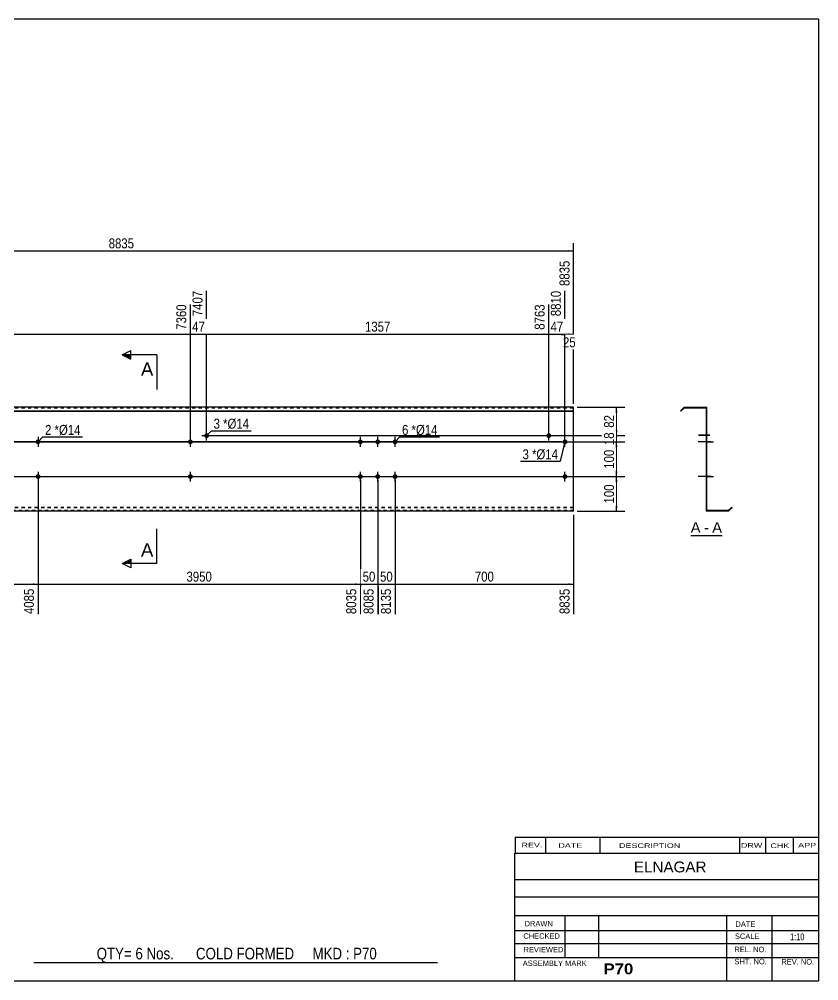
# Model space of a CAD drawing. Header units: millimetres. Extents: x -71 to 331, y -150 to 127.
# Drawn here: x 100.9 to 331.2, y -150.2 to 126.8 of the extents above; entities that cross this region are included whole.
import ezdxf

# ---------------------------------------------------------------- set-up
doc = ezdxf.new("R2010")
doc.units = ezdxf.units.MM
doc.linetypes.add('DXK_LINE_DOT1', pattern=[1.8814, 0.9407, -0.9407])
doc.styles.add('Arial', font='ARIAL.TTF', dxfattribs={"height": 0.2})
doc.styles.add('Arial Bold', font='ARIALBD.TTF', dxfattribs={"height": 0.2})
doc.styles.add('Arial Narrow', font='ARIALN.TTF', dxfattribs={"height": 0.2})

# ---------------------------------------------------------------- blocks, each defined once
blk = doc.blocks.new('Unknown-629086577-1853')
at = {"color": 5, "linetype": 'Continuous'}
for p, q in [((331.25, 126.75), (-68.75, 126.75)), ((-68.75, 126.75), (-68.75, -150.25)), ((331.25, -150.25), (331.25, 126.75)), ((-68.75, -150.25), (331.25, -150.25))]:
    blk.add_line(p, q, dxfattribs=at)
at = {"color": 174, "linetype": 'Continuous', "style": 'Arial'}
blk.add_text('Tekla structures', height=1.9102, rotation=90, dxfattribs=at).set_placement((-69.25, -149.75))
blk = doc.blocks.new('Unknown-629086577-12 - 1236')
at = {"color": 7, "linetype": 'Continuous'}
blk.add_line((294.35, -21.95), (303.38, -21.95), dxfattribs=at)
at = {"color": 0, "linetype": 'Continuous'}
blk.add_wipeout([(297.19, -21.2), (297.19, -18), (294.35, -18), (294.35, -21.2)], dxfattribs=at)
blk.add_wipeout([(299.57, -21.2), (299.57, -18), (298.15, -18), (298.15, -21.2)], dxfattribs=at)
at = {"color": 96, "linetype": 'Continuous', "style": 'Arial'}
blk.add_text('A', height=3.06, dxfattribs=at).set_placement((294.35, -21.2))
at = {"color": 0, "linetype": 'Continuous'}
blk.add_wipeout([(303.38, -21.2), (303.38, -18), (300.53, -18), (300.53, -21.2)], dxfattribs=at)
at = {"color": 96, "linetype": 'Continuous', "style": 'Arial'}
for s, p in [('A', (300.53, -21.2)), ('-', (298.15, -21.2))]:
    blk.add_text(s, height=3.06, dxfattribs=at).set_placement(p)
blk = doc.blocks.new('Bolt-629086577-1223 - 1203')
at = {"linetype": 'Continuous'}
blk.add_hatch(color=3, dxfattribs=at).paths.add_polyline_path([(154.18, 6.79, -1), (155.58, 6.79, -1)])
at = {"color": 3, "linetype": 'Continuous'}
for p, q in [((153.48, 6.79), (156.28, 6.79)), ((154.88, 5.39), (154.88, 8.19))]:
    blk.add_line(p, q, dxfattribs=at)
blk = doc.blocks.new('Part-629086577-1218 - 1203')
at = {"color": 2, "linetype": 'Continuous'}
for p, q in [((35.6, 15), (0, 15)), ((0, 15), (0, -15)), ((0, 13.94), (35.6, 13.94)), ((84.51, 15), (35.7, 15)), ((35.7, 13.94), (84.51, 13.94)), ((128.01, 15), (84.61, 15)), ((84.61, 13.94), (128.01, 13.94)), ((176.97, 15), (128.11, 15)), ((128.11, 13.94), (176.97, 13.94)), ((231.27, 15), (177.07, 15)), ((177.07, 13.94), (231.27, 13.94)), ((260.63, 15), (231.37, 15)), ((231.37, 13.94), (260.63, 13.94)), ((260.63, -15), (260.63, 15)), ((0, 13.8), (35.6, 13.8)), ((35.7, 13.8), (84.51, 13.8)), ((84.61, 13.8), (128.01, 13.8)), ((128.11, 13.8), (176.97, 13.8)), ((177.07, 13.8), (231.27, 13.8)), ((231.37, 13.8), (260.63, 13.8)), ((35.6, -15), (0, -15)), ((84.51, -15), (35.7, -15)), ((128.01, -15), (84.61, -15)), ((176.97, -15), (128.11, -15)), ((231.27, -15), (177.07, -15)), ((260.63, -15), (231.37, -15))]:
    blk.add_line(p, q, dxfattribs=at)
at = {"color": 7, "linetype": 'DXK_LINE_DOT1'}
for p, q in [((0, 14.8), (35.6, 14.8)), ((35.7, 14.8), (84.51, 14.8)), ((84.61, 14.8), (128.01, 14.8)), ((128.11, 14.8), (176.97, 14.8)), ((177.07, 14.8), (231.27, 14.8)), ((231.37, 14.8), (260.63, 14.8)), ((0, -13.8), (35.6, -13.8)), ((35.7, -13.8), (84.51, -13.8)), ((84.61, -13.8), (128.01, -13.8)), ((128.11, -13.8), (176.97, -13.8)), ((177.07, -13.8), (231.27, -13.8)), ((231.37, -13.8), (260.63, -13.8)), ((0, -13.94), (35.6, -13.94)), ((35.6, -14.8), (0, -14.8)), ((35.7, -13.94), (84.51, -13.94)), ((84.51, -14.8), (35.7, -14.8)), ((84.61, -13.94), (128.01, -13.94)), ((128.01, -14.8), (84.61, -14.8)), ((128.11, -13.94), (176.97, -13.94)), ((176.97, -14.8), (128.11, -14.8)), ((177.07, -13.94), (231.27, -13.94)), ((231.27, -14.8), (177.07, -14.8)), ((231.37, -13.94), (260.63, -13.94)), ((260.63, -14.8), (231.37, -14.8))]:
    blk.add_line(p, q, dxfattribs=at)
blk = doc.blocks.new('Bolt-629086577-1220 - 1203')
at = {"linetype": 'Continuous'}
for points in [[(198.47, 5, -1), (199.87, 5, -1)], [(203.47, 5, -1), (204.87, 5, -1)], [(208.47, 5, -1), (209.87, 5, -1)], [(198.47, -5, -1), (199.87, -5, -1)], [(203.47, -5, -1), (204.87, -5, -1)], [(208.47, -5, -1), (209.87, -5, -1)]]:
    blk.add_hatch(color=3, dxfattribs=at).paths.add_polyline_path(points)
at = {"color": 3, "linetype": 'Continuous'}
for p, q in [((199.17, 3.6), (199.17, 6.4)), ((204.17, 3.6), (204.17, 6.4)), ((209.17, 3.6), (209.17, 6.4)), ((197.77, 5), (200.57, 5)), ((202.77, 5), (205.57, 5)), ((207.77, 5), (210.57, 5)), ((197.77, -5), (200.57, -5)), ((199.17, -6.4), (199.17, -3.6)), ((202.77, -5), (205.57, -5)), ((204.17, -6.4), (204.17, -3.6)), ((207.77, -5), (210.57, -5)), ((209.17, -6.4), (209.17, -3.6))]:
    blk.add_line(p, q, dxfattribs=at)
blk = doc.blocks.new('Bolt-629086577-1221 - 1203')
at = {"linetype": 'Continuous'}
blk.add_hatch(color=3, dxfattribs=at).paths.add_polyline_path([(257.43, 5, -1), (258.83, 5, -1)])
at = {"color": 3, "linetype": 'Continuous'}
for p, q in [((258.13, 3.6), (258.13, 6.4)), ((256.73, 5), (259.53, 5))]:
    blk.add_line(p, q, dxfattribs=at)
blk = doc.blocks.new('Bolt-629086577-1222 - 1203')
at = {"linetype": 'Continuous'}
blk.add_hatch(color=3, dxfattribs=at).paths.add_polyline_path([(252.76, 6.79, -1), (254.16, 6.79, -1)])
at = {"color": 3, "linetype": 'Continuous'}
for p, q in [((252.06, 6.79), (254.86, 6.79)), ((253.46, 5.39), (253.46, 8.19))]:
    blk.add_line(p, q, dxfattribs=at)
blk = doc.blocks.new('Bolt-629086577-1224 - 1203')
at = {"linetype": 'Continuous'}
blk.add_hatch(color=3, dxfattribs=at).paths.add_polyline_path([(149.51, 5, -1), (150.91, 5, -1)])
at = {"color": 3, "linetype": 'Continuous'}
for p, q in [((150.21, 3.6), (150.21, 6.4)), ((148.81, 5), (151.61, 5))]:
    blk.add_line(p, q, dxfattribs=at)
blk = doc.blocks.new('Bolt-629086577-1226 - 1203')
at = {"linetype": 'Continuous'}
blk.add_hatch(color=3, dxfattribs=at).paths.add_polyline_path([(149.51, -5, -1), (150.91, -5, -1)])
at = {"color": 3, "linetype": 'Continuous'}
for p, q in [((148.81, -5), (151.61, -5)), ((150.21, -6.4), (150.21, -3.6))]:
    blk.add_line(p, q, dxfattribs=at)
blk = doc.blocks.new('Bolt-629086577-1227 - 1203')
at = {"linetype": 'Continuous'}
blk.add_hatch(color=3, dxfattribs=at).paths.add_polyline_path([(257.43, -5, -1), (258.83, -5, -1)])
at = {"color": 3, "linetype": 'Continuous'}
for p, q in [((256.73, -5), (259.53, -5)), ((258.13, -6.4), (258.13, -3.6))]:
    blk.add_line(p, q, dxfattribs=at)
blk = doc.blocks.new('Bolt-629086577-1230 - 1203')
at = {"linetype": 'Continuous'}
for points in [[(107.01, 5, -1), (105.61, 5, -1)], [(107.01, -5, -1), (105.61, -5, -1)]]:
    blk.add_hatch(color=3, dxfattribs=at).paths.add_polyline_path(points)
at = {"color": 3, "linetype": 'Continuous'}
for p, q in [((106.31, 6.4), (106.31, 3.6)), ((104.91, 5), (107.71, 5)), ((104.91, -5), (107.71, -5)), ((106.31, -3.6), (106.31, -6.4))]:
    blk.add_line(p, q, dxfattribs=at)
blk = doc.blocks.new('Bolt-629086577-1240 - 1236')
at = {"linetype": 'Continuous'}
for points in [[(298.76, 5.7), (298.76, 4.3), (298.96, 4.3), (298.96, 5.7)], [(298.76, 5.7), (298.76, 4.3), (298.96, 4.3), (298.96, 5.7)], [(298.76, 5.7), (298.76, 4.3), (298.96, 4.3), (298.96, 5.7)], [(298.76, -4.3), (298.76, -5.7), (298.96, -5.7), (298.96, -4.3)], [(298.76, -4.3), (298.76, -5.7), (298.96, -5.7), (298.96, -4.3)], [(298.76, -4.3), (298.76, -5.7), (298.96, -5.7), (298.96, -4.3)]]:
    blk.add_hatch(color=3, dxfattribs=at).paths.add_polyline_path(points)
at = {"color": 3, "linetype": 'Continuous'}
for p, q in [((298.96, 5.7), (298.76, 5.7)), ((298.96, 5.7), (298.76, 5.7)), ((298.96, 5.7), (298.76, 5.7)), ((300.26, 5), (296.46, 5)), ((300.26, 5), (296.46, 5)), ((300.26, 5), (296.46, 5)), ((298.96, 4.3), (298.76, 4.3)), ((298.96, 4.3), (298.76, 4.3)), ((298.96, 4.3), (298.76, 4.3)), ((300.26, -5), (296.46, -5)), ((300.26, -5), (296.46, -5)), ((300.26, -5), (296.46, -5)), ((298.96, -4.3), (298.76, -4.3)), ((298.96, -4.3), (298.76, -4.3)), ((298.96, -4.3), (298.76, -4.3)), ((298.96, -5.7), (298.76, -5.7)), ((298.96, -5.7), (298.76, -5.7)), ((298.96, -5.7), (298.76, -5.7))]:
    blk.add_line(p, q, dxfattribs=at)
blk = doc.blocks.new('Part-629086577-1238 - 1236')
at = {"color": 2, "linetype": 'Continuous'}
for p, q in [((292.46, 15), (291.4, 13.94)), ((291.4, 13.94), (291.54, 13.8)), ((291.54, 13.8), (292.54, 14.8)), ((292.46, 15), (298.96, 15)), ((292.54, 14.8), (298.76, 14.8)), ((298.76, 14.8), (298.76, -15)), ((298.96, -14.8), (298.96, 15)), ((306.18, -13.8), (305.18, -14.8)), ((306.32, -13.94), (306.18, -13.8)), ((305.26, -15), (298.76, -15)), ((305.18, -14.8), (298.96, -14.8)), ((305.26, -15), (306.32, -13.94))]:
    blk.add_line(p, q, dxfattribs=at)
blk = doc.blocks.new('Bolt-629086577-1239 - 1236')
at = {"linetype": 'Continuous'}
for points in [[(298.76, 5.7), (298.76, 4.3), (298.96, 4.3), (298.96, 5.7)], [(298.76, 5.7), (298.76, 4.3), (298.96, 4.3), (298.96, 5.7)], [(298.76, 5.7), (298.76, 4.3), (298.96, 4.3), (298.96, 5.7)], [(298.76, -4.3), (298.76, -5.7), (298.96, -5.7), (298.96, -4.3)], [(298.76, -4.3), (298.76, -5.7), (298.96, -5.7), (298.96, -4.3)], [(298.76, -4.3), (298.76, -5.7), (298.96, -5.7), (298.96, -4.3)]]:
    blk.add_hatch(color=3, dxfattribs=at).paths.add_polyline_path(points)
at = {"color": 3, "linetype": 'Continuous'}
for p, q in [((298.96, 5.7), (298.76, 5.7)), ((298.96, 5.7), (298.76, 5.7)), ((298.96, 5.7), (298.76, 5.7)), ((300.26, 5), (296.46, 5)), ((300.26, 5), (296.46, 5)), ((300.26, 5), (296.46, 5)), ((298.96, 4.3), (298.76, 4.3)), ((298.96, 4.3), (298.76, 4.3)), ((298.96, 4.3), (298.76, 4.3)), ((300.26, -5), (296.46, -5)), ((300.26, -5), (296.46, -5)), ((300.26, -5), (296.46, -5)), ((298.96, -4.3), (298.76, -4.3)), ((298.96, -4.3), (298.76, -4.3)), ((298.96, -4.3), (298.76, -4.3)), ((298.96, -5.7), (298.76, -5.7)), ((298.96, -5.7), (298.76, -5.7)), ((298.96, -5.7), (298.76, -5.7))]:
    blk.add_line(p, q, dxfattribs=at)
blk = doc.blocks.new('Bolt-629086577-1241 - 1236')
at = {"linetype": 'Continuous'}
blk.add_hatch(color=3, dxfattribs=at).paths.add_polyline_path([(298.76, 5.7), (298.76, 4.3), (298.96, 4.3), (298.96, 5.7)])
at = {"color": 3, "linetype": 'Continuous'}
for p, q in [((298.96, 5.7), (298.76, 5.7)), ((299.91, 5), (296.61, 5)), ((298.96, 4.3), (298.76, 4.3))]:
    blk.add_line(p, q, dxfattribs=at)
blk = doc.blocks.new('Bolt-629086577-1242 - 1236')
at = {"linetype": 'Continuous'}
blk.add_hatch(color=3, dxfattribs=at).paths.add_polyline_path([(298.76, 7.49), (298.76, 6.09), (298.96, 6.09), (298.96, 7.49)])
at = {"color": 3, "linetype": 'Continuous'}
for p, q in [((299.91, 6.79), (296.61, 6.79)), ((298.96, 7.49), (298.76, 7.49)), ((298.96, 6.09), (298.76, 6.09))]:
    blk.add_line(p, q, dxfattribs=at)
blk = doc.blocks.new('Bolt-629086577-1243 - 1236')
at = {"linetype": 'Continuous'}
blk.add_hatch(color=3, dxfattribs=at).paths.add_polyline_path([(298.76, 7.49), (298.76, 6.09), (298.96, 6.09), (298.96, 7.49)])
at = {"color": 3, "linetype": 'Continuous'}
for p, q in [((299.91, 6.79), (296.61, 6.79)), ((298.96, 7.49), (298.76, 7.49)), ((298.96, 6.09), (298.76, 6.09))]:
    blk.add_line(p, q, dxfattribs=at)
blk = doc.blocks.new('Bolt-629086577-1244 - 1236')
at = {"linetype": 'Continuous'}
blk.add_hatch(color=3, dxfattribs=at).paths.add_polyline_path([(298.76, 5.7), (298.76, 4.3), (298.96, 4.3), (298.96, 5.7)])
at = {"color": 3, "linetype": 'Continuous'}
for p, q in [((298.96, 5.7), (298.76, 5.7)), ((299.91, 5), (296.61, 5)), ((298.96, 4.3), (298.76, 4.3))]:
    blk.add_line(p, q, dxfattribs=at)
blk = doc.blocks.new('Bolt-629086577-1245 - 1236')
at = {"linetype": 'Continuous'}
blk.add_hatch(color=3, dxfattribs=at).paths.add_polyline_path([(298.76, 7.61), (298.76, 6.21), (298.96, 6.21), (298.96, 7.61)])
at = {"color": 3, "linetype": 'Continuous'}
for p, q in [((299.91, 6.91), (296.61, 6.91)), ((298.96, 7.61), (298.76, 7.61)), ((298.96, 6.21), (298.76, 6.21))]:
    blk.add_line(p, q, dxfattribs=at)
blk = doc.blocks.new('Bolt-629086577-1246 - 1236')
at = {"linetype": 'Continuous'}
blk.add_hatch(color=3, dxfattribs=at).paths.add_polyline_path([(298.76, -4.3), (298.76, -5.7), (298.96, -5.7), (298.96, -4.3)])
at = {"color": 3, "linetype": 'Continuous'}
for p, q in [((299.76, -5), (296.46, -5)), ((298.96, -4.3), (298.76, -4.3)), ((298.96, -5.7), (298.76, -5.7))]:
    blk.add_line(p, q, dxfattribs=at)
blk = doc.blocks.new('Bolt-629086577-1247 - 1236')
at = {"linetype": 'Continuous'}
blk.add_hatch(color=3, dxfattribs=at).paths.add_polyline_path([(298.76, -4.3), (298.76, -5.7), (298.96, -5.7), (298.96, -4.3)])
at = {"color": 3, "linetype": 'Continuous'}
for p, q in [((299.76, -5), (296.46, -5)), ((298.96, -4.3), (298.76, -4.3)), ((298.96, -5.7), (298.76, -5.7))]:
    blk.add_line(p, q, dxfattribs=at)
blk = doc.blocks.new('Bolt-629086577-1248 - 1236')
at = {"linetype": 'Continuous'}
blk.add_hatch(color=3, dxfattribs=at).paths.add_polyline_path([(298.76, 5.7), (298.76, 4.3), (298.96, 4.3), (298.96, 5.7)])
at = {"color": 3, "linetype": 'Continuous'}
for p, q in [((298.96, 5.7), (298.76, 5.7)), ((299.91, 5), (296.61, 5)), ((298.96, 4.3), (298.76, 4.3))]:
    blk.add_line(p, q, dxfattribs=at)
blk = doc.blocks.new('Bolt-629086577-1249 - 1236')
at = {"linetype": 'Continuous'}
blk.add_hatch(color=3, dxfattribs=at).paths.add_polyline_path([(298.96, -5.7), (298.96, -4.3), (298.76, -4.3), (298.76, -5.7)])
at = {"color": 3, "linetype": 'Continuous'}
for p, q in [((298.96, -4.3), (298.76, -4.3)), ((299.76, -5), (298.76, -5)), ((298.96, -5.7), (298.76, -5.7))]:
    blk.add_line(p, q, dxfattribs=at)
blk = doc.blocks.new('Bolt-629086577-1250 - 1236')
at = {"linetype": 'Continuous'}
for points in [[(298.96, 4.3), (298.96, 5.7), (298.76, 5.7), (298.76, 4.3)], [(298.96, -5.7), (298.96, -4.3), (298.76, -4.3), (298.76, -5.7)]]:
    blk.add_hatch(color=3, dxfattribs=at).paths.add_polyline_path(points)
at = {"color": 3, "linetype": 'Continuous'}
for p, q in [((298.76, 5.7), (298.96, 5.7)), ((298.76, 5), (300.96, 5)), ((298.76, 4.3), (298.96, 4.3)), ((298.76, -4.3), (298.96, -4.3)), ((298.76, -5), (300.96, -5)), ((298.76, -5.7), (298.96, -5.7))]:
    blk.add_line(p, q, dxfattribs=at)
blk = doc.blocks.new('StraightDimension-629086577-1328 - 1203')
at = {"linetype": 'Continuous'}
for points in [[(272.75, 13.5), (273, 15), (273.25, 13.5)], [(273.25, 8.29), (273, 6.79), (272.75, 8.29)]]:
    blk.add_hatch(color=7, dxfattribs=at).paths.add_polyline_path(points)
at = {"color": 7, "linetype": 'Continuous'}
for p, q in [((261.63, 15), (275.4, 15)), ((273, 6.79), (273, 15)), ((155.88, 6.79), (275.4, 6.79))]:
    blk.add_line(p, q, dxfattribs=at)
at = {"color": 0}
blk.add_wipeout([(272.85, 13.32), (268.65, 13.32), (268.65, 8.47), (272.85, 8.47)], dxfattribs=at)
at = {"color": 3, "style": 'Arial Narrow'}
blk.add_text('82', height=2.863, rotation=90.0002, dxfattribs=at).set_placement((272.25, 9.07))
blk = doc.blocks.new('StraightDimension-629086577-1365 - 1203')
at = {"linetype": 'Continuous'}
for points in [[(-11.75, 8.41), (-12, 6.91), (-12.25, 8.41)], [(-12.25, 3.5), (-12, 5), (-11.75, 3.5)]]:
    blk.add_hatch(color=7, dxfattribs=at).paths.add_polyline_path(points)
at = {"color": 7, "linetype": 'Continuous'}
for p, q in [((56.79, 6.91), (-14.25, 6.91)), ((-12, 5), (-12, 6.91)), ((257.13, 5), (-14.25, 5))]:
    blk.add_line(p, q, dxfattribs=at)
at = {"color": 0}
blk.add_wipeout([(-12.15, 8.38), (-16.35, 8.38), (-16.35, 3.53), (-12.15, 3.53)], dxfattribs=at)
at = {"color": 3, "style": 'Arial Narrow'}
blk.add_text('19', height=2.863, rotation=90.0002, dxfattribs=at).set_placement((-12.75, 4.13))
blk = doc.blocks.new('StraightDimension-629086577-1264 - 1203')
at = {"linetype": 'Continuous'}
blk.add_hatch(color=7, dxfattribs=at).paths.add_polyline_path([(197.67, -35.75), (199.17, -36), (197.67, -36.25)])
at = {"color": 7, "linetype": 'Continuous'}
for p, q in [((106.31, -6), (106.31, -44.61)), ((199.17, -6), (199.17, -44.61)), ((106.31, -36), (199.17, -36))]:
    blk.add_line(p, q, dxfattribs=at)
at = {"color": 0}
blk.add_wipeout([(157, -35.85), (157, -31.65), (148.48, -31.65), (148.48, -35.85)], dxfattribs=at)
at = {"color": 0, "linetype": 'Continuous'}
blk.add_wipeout([(198.57, -36.7), (194.37, -36.7), (194.37, -45.21), (198.57, -45.21)], dxfattribs=at)
at = {"color": 3, "style": 'Arial Narrow'}
blk.add_text('3950', height=2.863, dxfattribs=at).set_placement((149.08, -35.25))
at = {"color": 3, "linetype": 'Continuous', "style": 'Arial Narrow'}
blk.add_text('8035', height=2.863, rotation=90.0002, dxfattribs=at).set_placement((197.97, -44.61))
blk = doc.blocks.new('StraightDimension-629086577-1261 - 1203')
at = {"linetype": 'Continuous'}
blk.add_hatch(color=7, dxfattribs=at).paths.add_polyline_path([(259.13, -35.75), (260.63, -36), (259.13, -36.25)])
at = {"color": 7, "linetype": 'Continuous'}
for p, q in [((209.17, -6), (209.17, -44.61)), ((260.63, -16), (260.63, -44.61)), ((209.17, -36), (260.63, -36))]:
    blk.add_line(p, q, dxfattribs=at)
at = {"color": 0}
blk.add_wipeout([(238.24, -35.85), (238.24, -31.65), (231.56, -31.65), (231.56, -35.85)], dxfattribs=at)
at = {"color": 0, "linetype": 'Continuous'}
blk.add_wipeout([(260.03, -36.7), (255.83, -36.7), (255.83, -45.21), (260.03, -45.21)], dxfattribs=at)
at = {"color": 3, "style": 'Arial Narrow'}
blk.add_text('700', height=2.863, dxfattribs=at).set_placement((232.16, -35.25))
at = {"color": 3, "linetype": 'Continuous', "style": 'Arial Narrow'}
blk.add_text('8835', height=2.863, rotation=90.0002, dxfattribs=at).set_placement((259.43, -44.61))
blk = doc.blocks.new('StraightDimension-629086577-1262 - 1203')
at = {"linetype": 'Continuous'}
blk.add_hatch(color=7, dxfattribs=at).paths.add_polyline_path([(207.67, -35.75), (209.17, -36), (207.67, -36.25)])
at = {"color": 7, "linetype": 'Continuous'}
for p, q in [((204.17, -6), (204.17, -44.61)), ((209.17, -6), (209.17, -44.61)), ((204.17, -36), (209.17, -36))]:
    blk.add_line(p, q, dxfattribs=at)
at = {"color": 0}
blk.add_wipeout([(209.1, -35.85), (209.1, -31.65), (204.24, -31.65), (204.24, -35.85)], dxfattribs=at)
at = {"color": 3, "style": 'Arial Narrow'}
blk.add_text('50', height=2.863, dxfattribs=at).set_placement((204.84, -35.25))
at = {"color": 0, "linetype": 'Continuous'}
blk.add_wipeout([(208.57, -36.7), (204.37, -36.7), (204.37, -45.21), (208.57, -45.21)], dxfattribs=at)
at = {"color": 3, "linetype": 'Continuous', "style": 'Arial Narrow'}
blk.add_text('8135', height=2.863, rotation=90.0002, dxfattribs=at).set_placement((207.97, -44.61))
blk = doc.blocks.new('StraightDimension-629086577-1376 - 1203')
at = {"linetype": 'Continuous'}
for points in [[(1.5, 59.75), (0, 60), (1.5, 60.25)], [(259.13, 60.25), (260.63, 60), (259.13, 59.75)]]:
    blk.add_hatch(color=7, dxfattribs=at).paths.add_polyline_path(points)
at = {"color": 7, "linetype": 'Continuous'}
for p, q in [((0, 16), (0, 62.25)), ((260.63, 16), (260.63, 62.25)), ((0, 60), (260.63, 60))]:
    blk.add_line(p, q, dxfattribs=at)
at = {"color": 0}
blk.add_wipeout([(134.57, 60.15), (134.57, 64.35), (126.06, 64.35), (126.06, 60.15)], dxfattribs=at)
at = {"color": 3, "style": 'Arial Narrow'}
blk.add_text('8835', height=2.863, dxfattribs=at).set_placement((126.66, 60.75))
blk = doc.blocks.new('StraightDimension-629086577-1263 - 1203')
at = {"linetype": 'Continuous'}
blk.add_hatch(color=7, dxfattribs=at).paths.add_polyline_path([(202.67, -35.75), (204.17, -36), (202.67, -36.25)])
at = {"color": 7, "linetype": 'Continuous'}
for p, q in [((199.17, -6), (199.17, -44.61)), ((204.17, -6), (204.17, -44.61)), ((199.17, -36), (204.17, -36))]:
    blk.add_line(p, q, dxfattribs=at)
at = {"color": 0}
blk.add_wipeout([(204.1, -35.85), (204.1, -31.65), (199.24, -31.65), (199.24, -35.85)], dxfattribs=at)
at = {"color": 3, "style": 'Arial Narrow'}
blk.add_text('50', height=2.863, dxfattribs=at).set_placement((199.84, -35.25))
at = {"color": 0, "linetype": 'Continuous'}
blk.add_wipeout([(203.57, -36.7), (199.37, -36.7), (199.37, -45.21), (203.57, -45.21)], dxfattribs=at)
at = {"color": 3, "linetype": 'Continuous', "style": 'Arial Narrow'}
blk.add_text('8085', height=2.863, rotation=90.0002, dxfattribs=at).set_placement((202.97, -44.61))
blk = doc.blocks.new('StraightDimension-629086577-1265 - 1203')
at = {"linetype": 'Continuous'}
blk.add_hatch(color=7, dxfattribs=at).paths.add_polyline_path([(104.81, -35.75), (106.31, -36), (104.81, -36.25)])
at = {"color": 7, "linetype": 'Continuous'}
for p, q in [((62.41, 4), (62.41, -42.78)), ((106.31, -6), (106.31, -44.61)), ((62.41, -36), (106.31, -36))]:
    blk.add_line(p, q, dxfattribs=at)
at = {"color": 0}
blk.add_wipeout([(88.62, -35.85), (88.62, -31.65), (80.11, -31.65), (80.11, -35.85)], dxfattribs=at)
at = {"color": 0, "linetype": 'Continuous'}
blk.add_wipeout([(105.71, -36.7), (101.51, -36.7), (101.51, -45.21), (105.71, -45.21)], dxfattribs=at)
at = {"color": 3, "style": 'Arial Narrow'}
blk.add_text('3325', height=2.863, dxfattribs=at).set_placement((80.71, -35.25))
at = {"color": 3, "linetype": 'Continuous', "style": 'Arial Narrow'}
blk.add_text('4085', height=2.863, rotation=90.0002, dxfattribs=at).set_placement((105.11, -44.61))
blk = doc.blocks.new('StraightDimension-629086577-1331 - 1203')
at = {"linetype": 'Continuous'}
for points in [[(272.75, -6.5), (273, -5), (273.25, -6.5)], [(273.25, -13.5), (273, -15), (272.75, -13.5)]]:
    blk.add_hatch(color=7, dxfattribs=at).paths.add_polyline_path(points)
at = {"color": 7, "linetype": 'Continuous'}
for p, q in [((14.5, -5), (275.4, -5)), ((273, -15), (273, -5)), ((261.63, -15), (275.4, -15))]:
    blk.add_line(p, q, dxfattribs=at)
at = {"color": 0}
blk.add_wipeout([(272.85, -6.66), (268.65, -6.66), (268.65, -13.34), (272.85, -13.34)], dxfattribs=at)
at = {"color": 3, "style": 'Arial Narrow'}
blk.add_text('100', height=2.863, rotation=90.0002, dxfattribs=at).set_placement((272.25, -12.74))
blk = doc.blocks.new('StraightDimension-629086577-1304 - 1203')
at = {"linetype": 'Continuous'}
blk.add_hatch(color=7, dxfattribs=at).paths.add_polyline_path([(259.13, 36.25), (260.63, 36), (259.13, 35.75)])
at = {"color": 7, "linetype": 'Continuous'}
for p, q in [((260.63, 16), (260.63, 57.21)), ((258.13, 6), (258.13, 48.51)), ((258.13, 36), (260.63, 36))]:
    blk.add_line(p, q, dxfattribs=at)
at = {"color": 0, "linetype": 'Continuous'}
blk.add_wipeout([(260.03, 57.81), (255.83, 57.81), (255.83, 49.3), (260.03, 49.3)], dxfattribs=at)
at = {"color": 0}
blk.add_wipeout([(261.81, 31.65), (261.81, 35.85), (256.95, 35.85), (256.95, 31.65)], dxfattribs=at)
at = {"color": 3, "linetype": 'Continuous', "style": 'Arial Narrow'}
blk.add_text('8835', height=2.863, rotation=90.0002, dxfattribs=at).set_placement((259.43, 49.9))
at = {"color": 3, "style": 'Arial Narrow'}
blk.add_text('25', height=2.863, dxfattribs=at).set_placement((257.55, 32.25))
blk = doc.blocks.new('StraightDimension-629086577-1305 - 1203')
at = {"linetype": 'Continuous'}
blk.add_hatch(color=7, dxfattribs=at).paths.add_polyline_path([(256.63, 36.25), (258.13, 36), (256.63, 35.75)])
at = {"color": 7, "linetype": 'Continuous'}
for p, q in [((258.13, 6), (258.13, 48.51)), ((253.46, 7.79), (253.46, 44.61)), ((253.46, 36), (258.13, 36))]:
    blk.add_line(p, q, dxfattribs=at)
at = {"color": 0}
blk.add_wipeout([(258.23, 36.15), (258.23, 40.35), (253.37, 40.35), (253.37, 36.15)], dxfattribs=at)
at = {"color": 0, "linetype": 'Continuous'}
blk.add_wipeout([(257.53, 49.11), (253.33, 49.11), (253.33, 40.6), (257.53, 40.6)], dxfattribs=at)
at = {"color": 3, "linetype": 'Continuous', "style": 'Arial Narrow'}
blk.add_text('8810', height=2.863, rotation=90.0002, dxfattribs=at).set_placement((256.93, 41.2))
at = {"color": 3, "style": 'Arial Narrow'}
blk.add_text('47', height=2.863, dxfattribs=at).set_placement((253.97, 36.75))
blk = doc.blocks.new('StraightDimension-629086577-1306 - 1203')
at = {"linetype": 'Continuous'}
blk.add_hatch(color=7, dxfattribs=at).paths.add_polyline_path([(251.96, 36.25), (253.46, 36), (251.96, 35.75)])
at = {"color": 7, "linetype": 'Continuous'}
for p, q in [((154.88, 7.79), (154.88, 48.51)), ((253.46, 7.79), (253.46, 44.61)), ((154.88, 36), (253.46, 36))]:
    blk.add_line(p, q, dxfattribs=at)
at = {"color": 0, "linetype": 'Continuous'}
blk.add_wipeout([(252.86, 45.21), (248.66, 45.21), (248.66, 36.7), (252.86, 36.7)], dxfattribs=at)
at = {"color": 0}
blk.add_wipeout([(208.43, 36.15), (208.43, 40.35), (199.91, 40.35), (199.91, 36.15)], dxfattribs=at)
at = {"color": 3, "linetype": 'Continuous', "style": 'Arial Narrow'}
blk.add_text('8763', height=2.863, rotation=90.0002, dxfattribs=at).set_placement((252.26, 37.3))
at = {"color": 3, "style": 'Arial Narrow'}
blk.add_text('1357', height=2.863, dxfattribs=at).set_placement((200.51, 36.75))
blk = doc.blocks.new('StraightDimension-629086577-1307 - 1203')
at = {"linetype": 'Continuous'}
blk.add_hatch(color=7, dxfattribs=at).paths.add_polyline_path([(153.38, 36.25), (154.88, 36), (153.38, 35.75)])
at = {"color": 7, "linetype": 'Continuous'}
for p, q in [((154.88, 7.79), (154.88, 48.51)), ((150.21, 6), (150.21, 44.61)), ((150.21, 36), (154.88, 36))]:
    blk.add_line(p, q, dxfattribs=at)
at = {"color": 0}
blk.add_wipeout([(154.97, 36.15), (154.97, 40.35), (150.11, 40.35), (150.11, 36.15)], dxfattribs=at)
at = {"color": 0, "linetype": 'Continuous'}
blk.add_wipeout([(154.28, 49.11), (150.08, 49.11), (150.08, 40.6), (154.28, 40.6)], dxfattribs=at)
at = {"color": 3, "linetype": 'Continuous', "style": 'Arial Narrow'}
blk.add_text('7407', height=2.863, rotation=90.0002, dxfattribs=at).set_placement((153.68, 41.2))
at = {"color": 3, "style": 'Arial Narrow'}
blk.add_text('47', height=2.863, dxfattribs=at).set_placement((150.71, 36.75))
blk = doc.blocks.new('StraightDimension-629086577-1308 - 1203')
at = {"linetype": 'Continuous'}
blk.add_hatch(color=7, dxfattribs=at).paths.add_polyline_path([(148.71, 36.25), (150.21, 36), (148.71, 35.75)])
at = {"color": 7, "linetype": 'Continuous'}
for p, q in [((150.21, 6), (150.21, 44.61)), ((0, 16), (0, 39.13)), ((0, 36), (150.21, 36))]:
    blk.add_line(p, q, dxfattribs=at)
at = {"color": 0, "linetype": 'Continuous'}
for points in [[(149.61, 45.21), (145.41, 45.21), (145.41, 36.7), (149.61, 36.7)], [(-0.6, 39.73), (-4.8, 39.73), (-4.8, 36.7), (-0.6, 36.7)]]:
    blk.add_wipeout(points, dxfattribs=at)
at = {"color": 0}
blk.add_wipeout([(79.36, 36.15), (79.36, 40.35), (70.85, 40.35), (70.85, 36.15)], dxfattribs=at)
at = {"color": 3, "linetype": 'Continuous', "style": 'Arial Narrow'}
for s, height, p in [('7360', 2.863, (149.01, 37.3)), ('0', 2.86, (-1.2, 37.3))]:
    blk.add_text(s, height=height, rotation=90.0002, dxfattribs=at).set_placement(p)
at = {"color": 3, "style": 'Arial Narrow'}
blk.add_text('7360', height=2.863, dxfattribs=at).set_placement((71.45, 36.75))
blk = doc.blocks.new('StraightDimension-629086577-1329 - 1203')
at = {"linetype": 'Continuous'}
for points in [[(273.25, 8.29), (273, 6.79), (272.75, 8.29)], [(272.75, 3.5), (273, 5), (273.25, 3.5)]]:
    blk.add_hatch(color=7, dxfattribs=at).paths.add_polyline_path(points)
at = {"color": 7, "linetype": 'Continuous'}
for p, q in [((155.88, 6.79), (275.4, 6.79)), ((273, 5), (273, 6.79)), ((14.5, 5), (275.4, 5))]:
    blk.add_line(p, q, dxfattribs=at)
at = {"color": 0}
blk.add_wipeout([(272.85, 8.32), (268.65, 8.32), (268.65, 3.47), (272.85, 3.47)], dxfattribs=at)
at = {"color": 3, "style": 'Arial Narrow'}
blk.add_text('18', height=2.863, rotation=90.0002, dxfattribs=at).set_placement((272.25, 4.07))
blk = doc.blocks.new('StraightDimension-629086577-1330 - 1203')
at = {"linetype": 'Continuous'}
for points in [[(272.75, 3.5), (273, 5), (273.25, 3.5)], [(273.25, -3.5), (273, -5), (272.75, -3.5)]]:
    blk.add_hatch(color=7, dxfattribs=at).paths.add_polyline_path(points)
at = {"color": 7, "linetype": 'Continuous'}
for p, q in [((14.5, 5), (275.4, 5)), ((273, -5), (273, 5)), ((14.5, -5), (275.4, -5))]:
    blk.add_line(p, q, dxfattribs=at)
at = {"color": 0}
blk.add_wipeout([(272.85, 3.34), (268.65, 3.34), (268.65, -3.34), (272.85, -3.34)], dxfattribs=at)
at = {"color": 3, "style": 'Arial Narrow'}
blk.add_text('100', height=2.863, rotation=90.0002, dxfattribs=at).set_placement((272.25, -2.74))
blk = doc.blocks.new('StraightDimension-629086577-1366 - 1203')
at = {"linetype": 'Continuous'}
for points in [[(-12.25, 3.5), (-12, 5), (-11.75, 3.5)], [(-11.75, -13.5), (-12, -15), (-12.25, -13.5)]]:
    blk.add_hatch(color=7, dxfattribs=at).paths.add_polyline_path(points)
at = {"color": 7, "linetype": 'Continuous'}
for p, q in [((257.13, 5), (-14.25, 5)), ((-12, -15), (-12, 5)), ((-1, -15), (-14.25, -15))]:
    blk.add_line(p, q, dxfattribs=at)
at = {"color": 0}
blk.add_wipeout([(-12.15, -1.66), (-16.35, -1.66), (-16.35, -8.34), (-12.15, -8.34)], dxfattribs=at)
at = {"color": 3, "style": 'Arial Narrow'}
blk.add_text('200', height=2.863, rotation=90.0002, dxfattribs=at).set_placement((-12.75, -7.74))
blk = doc.blocks.new('CBS_CALLOFF-629086577-1901')
at = {"color": 7, "linetype": 'Continuous'}
blk.add_line((105.13, -144.98), (221.36, -145), dxfattribs=at)
at = {"color": 3, "linetype": 'Continuous', "style": 'Arial Narrow'}
blk.add_text('QTY= 6 Nos.      COLD FORMED     MKD : P70', height=3.3405, dxfattribs=at).set_placement((123.2, -144.09))
blk = doc.blocks.new('CBS_NAME_BLOG-629086577-1902')
at = {"color": 7, "linetype": 'Continuous'}
for p, q in [((243.66, -113.5), (331.18, -113.5)), ((243.66, -150.21), (243.66, -113.5)), ((243.66, -121.04), (331.18, -121.04)), ((243.73, -126.09), (331.25, -126.09)), ((243.66, -131.46), (331.18, -131.46)), ((258.18, -143.57), (258.18, -131.47)), ((267.87, -143.54), (267.87, -131.47)), ((304.78, -150.21), (304.78, -131.48)), ((317.83, -150.21), (317.83, -131.47)), ((243.67, -135.76), (331.25, -135.74)), ((243.66, -139.51), (331.18, -139.51)), ((243.66, -143.55), (331.18, -143.55)), ((243.66, -150.25), (331.25, -150.25))]:
    blk.add_line(p, q, dxfattribs=at)
at = {"color": 3, "linetype": 'Continuous', "style": 'Arial'}
blk.add_text('ELNAGAR', height=3.133, dxfattribs=at).set_placement((277.98, -119.03))
at = {"color": 3, "linetype": 'Continuous'}
for s, height, style, width, p in [('DRAWN', 1.566, 'Arial', 0.9, (246.49, -134.57)), ('DATE', 1.566, 'Arial', 0.9, (307.25, -134.73)), ('CHECKED', 1.566, 'Arial', 0.9, (246.14, -138.14)), ('SCALE', 1.566, 'Arial', 0.9, (307.1, -138.21)), ('1:10', 1.957, 'Arial Narrow', 0.9, (322.99, -138.57)), ('REVIEWED', 1.566, 'Arial', 0.9, (246.18, -142.06)), ('REL. NO.', 1.566, 'Arial', 0.9, (306.96, -142.01)), ('SHT. NO.', 1.566, 'Arial', 0.9, (306.96, -145.48)), ('REV. NO.', 1.566, 'Arial', 0.9, (320.48, -145.57)), ('ASSEMBLY MARK', 1.5663, 'Arial', 0.9, (245.96, -145.99)), ('P70', 3.131, 'Arial Bold', 1.1, (269.24, -148.39))]:
    blk.add_text(s, height=height, dxfattribs=dict(at, style=style, width=width)).set_placement(p)
blk = doc.blocks.new('CBS_REVISION-629086577-1903')
at = {"color": 7, "linetype": 'Continuous'}
for p, q in [((243.74, -108.87), (331.24, -108.87)), ((243.74, -108.87), (243.74, -113.5)), ((252.54, -108.87), (252.54, -113.5)), ((268.13, -108.87), (268.13, -113.44)), ((308.39, -108.87), (308.39, -113.5)), ((315.93, -108.87), (315.93, -113.5)), ((323.88, -108.87), (323.88, -113.5)), ((243.74, -113.5), (331.24, -113.5))]:
    blk.add_line(p, q, dxfattribs=at)
at = {"color": 7, "style": 'Arial Narrow', "width": 1.7}
for s, height, p in [('REV.', 1.326, (245.6, -111.82)), ('DATE', 1.326, (256.23, -111.94)), ('DESCRIPTION', 1.3257, (273.71, -111.99)), ('DRW', 1.326, (308.82, -111.93)), ('CHK', 1.326, (317.31, -112.02)), ('APP', 1.326, (325.31, -111.87))]:
    blk.add_text(s, height=height, dxfattribs=at).set_placement(p)
blk = doc.blocks.new('Mark-629086577-1410 - 1203')
at = {"color": 0}
blk.add_wipeout([(110.15, 7.01), (110.15, 10.01), (108.32, 10.01), (108.32, 7.01)], dxfattribs=at)
blk.add_wipeout([(110.15, 7.01), (110.15, 10.01), (108.32, 10.01), (108.32, 7.01)], dxfattribs=at)
at = {"color": 7, "linetype": 'Continuous'}
blk.add_line((106.31, 5), (107.72, 6.41), dxfattribs=at)
at = {"color": 0}
blk.add_wipeout([(112.33, 7.01), (112.33, 10.01), (111.05, 10.01), (111.05, 7.01)], dxfattribs=at)
blk.add_wipeout([(112.33, 7.01), (112.33, 10.01), (111.05, 10.01), (111.05, 7.01)], dxfattribs=at)
at = {"color": 3, "style": 'Arial Narrow'}
blk.add_text('2', height=2.86, dxfattribs=at).set_placement((108.32, 7.01))
at = {"color": 0}
blk.add_wipeout([(118.54, 7.01), (118.54, 10.01), (112.33, 10.01), (112.33, 7.01)], dxfattribs=at)
blk.add_wipeout([(118.54, 7.01), (118.54, 10.01), (112.33, 10.01), (112.33, 7.01)], dxfattribs=at)
at = {"color": 7, "linetype": 'Continuous'}
blk.add_line((107.72, 6.41), (119.14, 6.41), dxfattribs=at)
at = {"color": 3, "style": 'Arial Narrow'}
for s, height, p in [('*', 2.86, (111.05, 7.01)), ('Ø14', 2.863, (112.33, 7.01))]:
    blk.add_text(s, height=height, dxfattribs=at).set_placement(p)
blk = doc.blocks.new('Mark-629086577-1408 - 1203')
at = {"color": 0}
blk.add_wipeout([(213.01, 7.01), (213.01, 10.01), (211.18, 10.01), (211.18, 7.01)], dxfattribs=at)
blk.add_wipeout([(213.01, 7.01), (213.01, 10.01), (211.18, 10.01), (211.18, 7.01)], dxfattribs=at)
at = {"color": 7, "linetype": 'Continuous'}
blk.add_line((209.17, 5), (210.58, 6.41), dxfattribs=at)
at = {"color": 0}
blk.add_wipeout([(215.19, 7.01), (215.19, 10.01), (213.91, 10.01), (213.91, 7.01)], dxfattribs=at)
blk.add_wipeout([(215.19, 7.01), (215.19, 10.01), (213.91, 10.01), (213.91, 7.01)], dxfattribs=at)
at = {"color": 3, "style": 'Arial Narrow'}
blk.add_text('6', height=2.86, dxfattribs=at).set_placement((211.18, 7.01))
at = {"color": 0}
blk.add_wipeout([(221.4, 7.01), (221.4, 10.01), (215.19, 10.01), (215.19, 7.01)], dxfattribs=at)
blk.add_wipeout([(221.4, 7.01), (221.4, 10.01), (215.19, 10.01), (215.19, 7.01)], dxfattribs=at)
at = {"color": 7, "linetype": 'Continuous'}
blk.add_line((210.58, 6.41), (222, 6.41), dxfattribs=at)
at = {"color": 3, "style": 'Arial Narrow'}
for s, height, p in [('*', 2.86, (213.91, 7.01)), ('Ø14', 2.863, (215.19, 7.01))]:
    blk.add_text(s, height=height, dxfattribs=at).set_placement(p)
blk = doc.blocks.new('SectionMark-629086577-1259 - 1203')
at = {"linetype": 'Continuous'}
for points in [[(133.01, 30.05), (133.01, 28.8), (130.51, 30.05)], [(133.01, -28.8), (133.01, -30.05), (130.51, -30.05)]]:
    blk.add_hatch(color=30, dxfattribs=at).paths.add_polyline_path(points)
at = {"color": 30, "linetype": 'Continuous'}
for p, q in [((130.51, 30.05), (133.01, 31.3)), ((133.01, 28.8), (133.01, 31.3)), ((140.51, 30.05), (130.51, 30.05)), ((130.51, 30.05), (133.01, 28.8)), ((130.51, -30.05), (133.01, -28.8)), ((140.51, -30.05), (130.51, -30.05)), ((133.01, -31.3), (130.51, -30.05)), ((133.01, -28.8), (133.01, -31.3))]:
    blk.add_line(p, q, dxfattribs=at)
at = {"color": 0, "linetype": 'Continuous'}
for points in [[(139.51, 24.05), (139.51, 28.05), (135.96, 28.05), (135.96, 24.05)], [(139.51, -28.05), (139.51, -24.05), (135.96, -24.05), (135.96, -28.05)]]:
    blk.add_wipeout(points, dxfattribs=at)
at = {"color": 30, "linetype": 'Continuous'}
for p, q in [((140.51, 30.05), (140.51, 20.05)), ((140.51, -30.05), (140.51, -20.05))]:
    blk.add_line(p, q, dxfattribs=at)
at = {"color": 96, "linetype": 'Continuous', "style": 'Arial'}
for p in [(135.96, 24.05), (135.96, -28.05)]:
    blk.add_text('A', height=3.82, dxfattribs=at).set_placement(p)
blk = doc.blocks.new('MarkSet-629086577-1391 - 1203')
at = {"color": 0}
blk.add_wipeout([(247.73, -0.01), (247.73, 2.99), (245.9, 2.99), (245.9, -0.01)], dxfattribs=at)
blk.add_wipeout([(247.73, -0.01), (247.73, 2.99), (245.9, 2.99), (245.9, -0.01)], dxfattribs=at)
blk.add_wipeout([(249.9, -0.01), (249.9, 2.99), (248.63, 2.99), (248.63, -0.01)], dxfattribs=at)
blk.add_wipeout([(249.9, -0.01), (249.9, 2.99), (248.63, 2.99), (248.63, -0.01)], dxfattribs=at)
at = {"color": 3, "style": 'Arial Narrow'}
blk.add_text('3', height=2.86, dxfattribs=at).set_placement((245.9, -0.01))
at = {"color": 0}
blk.add_wipeout([(256.12, -0.01), (256.12, 2.99), (249.9, 2.99), (249.9, -0.01)], dxfattribs=at)
blk.add_wipeout([(256.12, -0.01), (256.12, 2.99), (249.9, 2.99), (249.9, -0.01)], dxfattribs=at)
at = {"color": 7, "linetype": 'Continuous'}
for p in [(258.13, 5), (245.3, -0.61)]:
    blk.add_line(p, (256.72, -0.61), dxfattribs=at)
at = {"color": 3, "style": 'Arial Narrow'}
for s, height, p in [('*', 2.86, (248.63, -0.01)), ('Ø14', 2.863, (249.9, -0.01))]:
    blk.add_text(s, height=height, dxfattribs=at).set_placement(p)
blk = doc.blocks.new('MarkSet-629086577-1398 - 1203')
at = {"color": 0}
blk.add_wipeout([(158.72, 8.8), (158.72, 11.8), (156.89, 11.8), (156.89, 8.8)], dxfattribs=at)
blk.add_wipeout([(158.72, 8.8), (158.72, 11.8), (156.89, 11.8), (156.89, 8.8)], dxfattribs=at)
at = {"color": 7, "linetype": 'Continuous'}
blk.add_line((154.88, 6.79), (156.29, 8.2), dxfattribs=at)
at = {"color": 0}
blk.add_wipeout([(160.9, 8.8), (160.9, 11.8), (159.62, 11.8), (159.62, 8.8)], dxfattribs=at)
blk.add_wipeout([(160.9, 8.8), (160.9, 11.8), (159.62, 11.8), (159.62, 8.8)], dxfattribs=at)
at = {"color": 3, "style": 'Arial Narrow'}
blk.add_text('3', height=2.86, dxfattribs=at).set_placement((156.89, 8.8))
at = {"color": 0}
blk.add_wipeout([(167.11, 8.8), (167.11, 11.8), (160.9, 11.8), (160.9, 8.8)], dxfattribs=at)
blk.add_wipeout([(167.11, 8.8), (167.11, 11.8), (160.9, 11.8), (160.9, 8.8)], dxfattribs=at)
at = {"color": 7, "linetype": 'Continuous'}
blk.add_line((156.29, 8.2), (167.71, 8.2), dxfattribs=at)
at = {"color": 3, "style": 'Arial Narrow'}
for s, height, p in [('*', 2.86, (159.62, 8.8)), ('Ø14', 2.863, (160.9, 8.8))]:
    blk.add_text(s, height=height, dxfattribs=at).set_placement(p)

msp = doc.modelspace()

# ---------------------------------------------------------------- block references
for name in ['Unknown-629086577-1853', 'Part-629086577-1218 - 1203', 'Part-629086577-1238 - 1236', 'Bolt-629086577-1230 - 1203', 'Bolt-629086577-1224 - 1203', 'Bolt-629086577-1223 - 1203', 'Bolt-629086577-1220 - 1203', 'Bolt-629086577-1222 - 1203', 'Bolt-629086577-1221 - 1203', 'Bolt-629086577-1240 - 1236', 'Bolt-629086577-1239 - 1236', 'Bolt-629086577-1245 - 1236', 'Bolt-629086577-1242 - 1236', 'Bolt-629086577-1243 - 1236', 'Bolt-629086577-1241 - 1236', 'Bolt-629086577-1244 - 1236', 'Bolt-629086577-1248 - 1236', 'Bolt-629086577-1250 - 1236', 'Bolt-629086577-1226 - 1203', 'Bolt-629086577-1227 - 1203', 'Bolt-629086577-1246 - 1236', 'Bolt-629086577-1247 - 1236', 'Bolt-629086577-1249 - 1236', 'CBS_REVISION-629086577-1903', 'CBS_NAME_BLOG-629086577-1902', 'CBS_CALLOFF-629086577-1901']:
    msp.add_blockref(name, (0, 0))

# ---------------------------------------------------------------- next in the draw order: block references
for name in ['StraightDimension-629086577-1328 - 1203', 'StraightDimension-629086577-1264 - 1203', 'StraightDimension-629086577-1261 - 1203', 'Unknown-629086577-12 - 1236']:
    msp.add_blockref(name, (0, 0))

# ---------------------------------------------------------------- next in the draw order: block references
for name in ['StraightDimension-629086577-1376 - 1203', 'StraightDimension-629086577-1365 - 1203', 'StraightDimension-629086577-1262 - 1203']:
    msp.add_blockref(name, (0, 0))

# ---------------------------------------------------------------- next in the draw order: block references
for name in ['StraightDimension-629086577-1304 - 1203', 'StraightDimension-629086577-1265 - 1203', 'StraightDimension-629086577-1263 - 1203']:
    msp.add_blockref(name, (0, 0))

# ---------------------------------------------------------------- next in the draw order: block references
for name in ['StraightDimension-629086577-1305 - 1203', 'StraightDimension-629086577-1331 - 1203']:
    msp.add_blockref(name, (0, 0))

# ---------------------------------------------------------------- next in the draw order: block references
msp.add_blockref('StraightDimension-629086577-1306 - 1203', (0, 0))

# ---------------------------------------------------------------- next in the draw order: block references
msp.add_blockref('StraightDimension-629086577-1307 - 1203', (0, 0))

# ---------------------------------------------------------------- next in the draw order: block references
msp.add_blockref('StraightDimension-629086577-1308 - 1203', (0, 0))

# ---------------------------------------------------------------- next in the draw order: block references
msp.add_blockref('StraightDimension-629086577-1329 - 1203', (0, 0))

# ---------------------------------------------------------------- next in the draw order: block references
for name in ['MarkSet-629086577-1398 - 1203', 'StraightDimension-629086577-1330 - 1203']:
    msp.add_blockref(name, (0, 0))

# ---------------------------------------------------------------- next in the draw order: block references
msp.add_blockref('StraightDimension-629086577-1366 - 1203', (0, 0))

# ---------------------------------------------------------------- next in the draw order: block references
for name in ['SectionMark-629086577-1259 - 1203', 'Mark-629086577-1410 - 1203', 'Mark-629086577-1408 - 1203', 'MarkSet-629086577-1391 - 1203']:
    msp.add_blockref(name, (0, 0))

doc.saveas('drawing.dxf')
